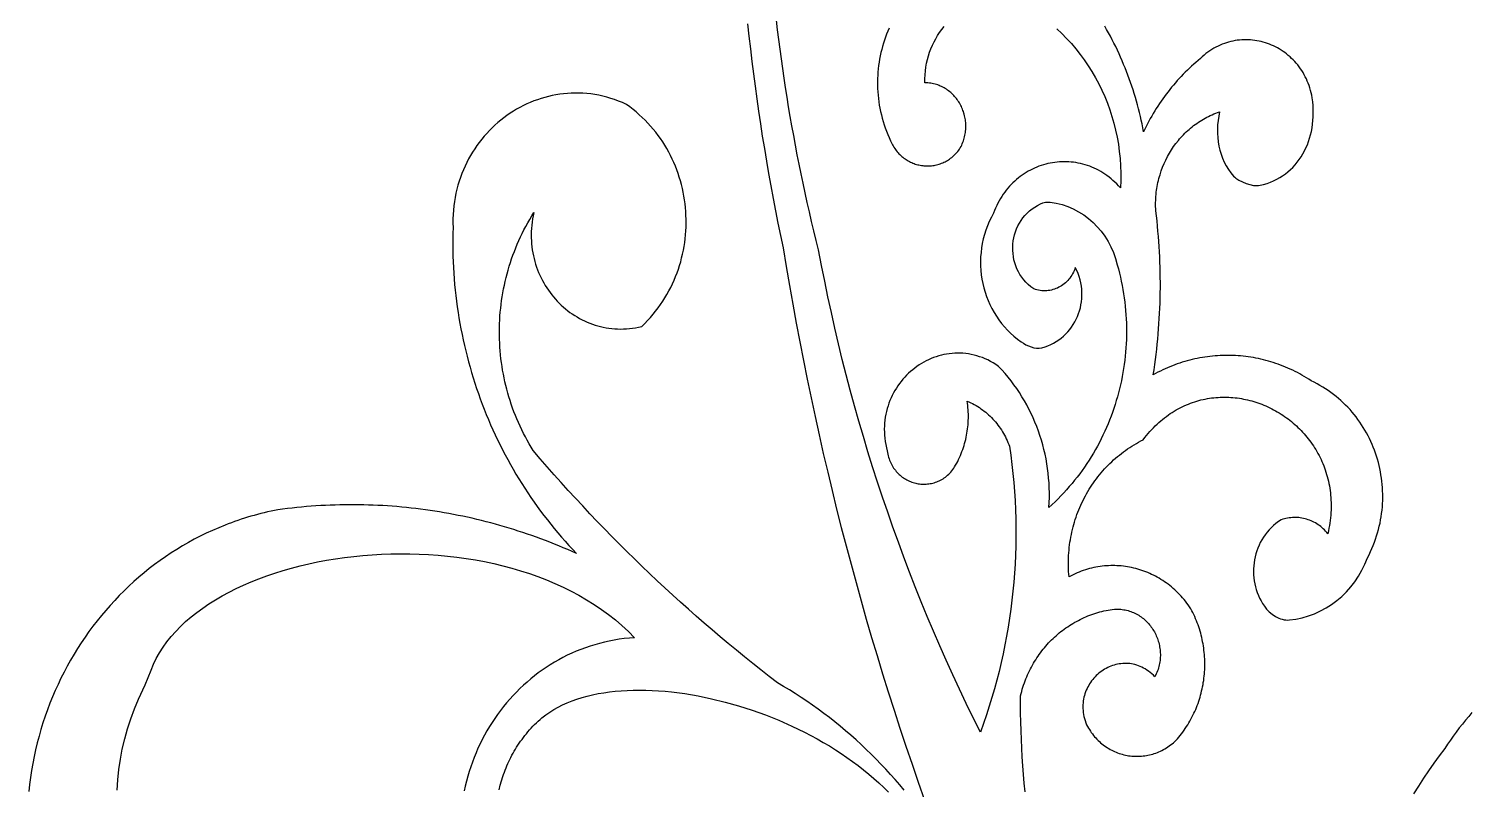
# Model space of a CAD drawing. Extents: x -425 to 425, y -1100 to 1100.
# Drawn here: x -201.2 to 75.6, y 279.1 to 425.3 of the extents above; entities that cross this region are included whole.
import ezdxf

# ---------------------------------------------------------------- set-up
doc = ezdxf.new("R2010")
doc.units = 0
doc.layers.add('LAYER_1', color=18, linetype='CONTINUOUS')

msp = doc.modelspace()

# ---------------------------------------------------------------- linework, layer by layer
at = {"layer": 'LAYER_1'}
for points in [[(-3.69, 425.29), (-2.72, 424.37), (-1.78, 423.42), (-0.88, 422.43), (-0.01, 421.41), (0.82, 420.36), (1.61, 419.29), (2.37, 418.18), (3.08, 417.04), (3.76, 415.88), (4.39, 414.7), (4.98, 413.49), (5.53, 412.25), (6.04, 411), (6.51, 409.72), (6.93, 408.43), (7.3, 407.12), (7.63, 405.79), (7.92, 404.44), (8.16, 403.08), (8.34, 401.71), (8.49, 400.32), (8.58, 398.93), (8.62, 397.52), (8.61, 396.1), (8.55, 394.68), (8.21, 395.07), (7.86, 395.45), (7.49, 395.8), (7.12, 396.14), (6.75, 396.47), (6.36, 396.78), (5.97, 397.07), (5.58, 397.35), (5.17, 397.61), (4.76, 397.86), (4.35, 398.09), (3.93, 398.31), (3.51, 398.51), (3.08, 398.69), (2.65, 398.86), (2.21, 399.02), (1.78, 399.15), (1.34, 399.28), (0.89, 399.39), (0.45, 399.48), (0, 399.56), (-0.45, 399.62), (-0.9, 399.67), (-1.35, 399.71), (-1.8, 399.73), (-2.25, 399.73), (-2.7, 399.72), (-3.15, 399.7), (-3.6, 399.66), (-4.04, 399.61), (-4.49, 399.54), (-4.93, 399.46), (-5.37, 399.37), (-5.81, 399.26), (-6.24, 399.14), (-6.67, 399), (-7.1, 398.85), (-7.52, 398.69), (-7.94, 398.51), (-8.35, 398.32), (-8.76, 398.12), (-9.16, 397.9), (-9.55, 397.67), (-9.94, 397.42), (-10.32, 397.17), (-10.7, 396.9), (-11.06, 396.61), (-11.42, 396.31), (-11.77, 396.01), (-12.12, 395.68), (-12.45, 395.35), (-12.78, 395), (-13.09, 394.64), (-13.39, 394.27), (-13.69, 393.88), (-13.97, 393.48), (-14.25, 393.07), (-14.51, 392.65), (-14.76, 392.21), (-14.99, 391.76), (-15.22, 391.31), (-15.43, 390.83), (-15.63, 390.35), (-15.81, 389.86), (-16.25, 389.05), (-16.65, 388.24), (-17, 387.41), (-17.31, 386.57), (-17.58, 385.73), (-17.8, 384.88), (-17.99, 384.02), (-18.14, 383.16), (-18.24, 382.3), (-18.31, 381.43), (-18.33, 380.57), (-18.32, 379.71), (-18.27, 378.85), (-18.18, 378), (-18.06, 377.15), (-17.89, 376.31), (-17.69, 375.48), (-17.46, 374.66), (-17.18, 373.85), (-16.87, 373.06), (-16.53, 372.28), (-16.15, 371.52), (-15.73, 370.77), (-15.29, 370.05), (-14.8, 369.34), (-14.29, 368.66), (-13.74, 368), (-13.16, 367.37), (-12.55, 366.76), (-11.9, 366.18), (-11.22, 365.64), (-10.52, 365.12), (-10.07, 364.83), (-9.6, 364.56), (-9.1, 364.32), (-8.59, 364.13), (-8.08, 363.99), (-7.56, 363.91), (-7.04, 363.91), (-6.53, 363.99), (-5.94, 364.16), (-5.37, 364.36), (-4.82, 364.6), (-4.29, 364.86), (-3.78, 365.16), (-3.29, 365.49), (-2.83, 365.84), (-2.38, 366.22), (-1.96, 366.62), (-1.56, 367.04), (-1.19, 367.49), (-0.84, 367.95), (-0.52, 368.44), (-0.22, 368.94), (0.05, 369.46), (0.29, 369.99), (0.51, 370.54), (0.69, 371.1), (0.85, 371.67), (0.97, 372.25), (1.07, 372.83), (1.13, 373.43), (1.16, 374.02), (1.16, 374.63), (1.12, 375.23), (1.05, 375.84), (0.95, 376.44), (0.81, 377.04), (0.63, 377.64), (0.42, 378.24), (0.17, 378.83), (-0.12, 379.41), (-0.23, 379.09), (-0.35, 378.78), (-0.49, 378.48), (-0.64, 378.19), (-0.8, 377.91), (-0.98, 377.64), (-1.16, 377.38), (-1.36, 377.13), (-1.57, 376.9), (-1.79, 376.67), (-2.02, 376.46), (-2.25, 376.26), (-2.5, 376.07), (-2.75, 375.9), (-3.01, 375.74), (-3.28, 375.59), (-3.56, 375.45), (-3.84, 375.33), (-4.12, 375.23), (-4.42, 375.14), (-4.71, 375.06), (-5.01, 375), (-5.31, 374.95), (-5.62, 374.92), (-5.93, 374.91), (-6.24, 374.91), (-6.55, 374.93), (-6.86, 374.96), (-7.17, 375.01), (-7.49, 375.08), (-7.8, 375.16), (-8.11, 375.27), (-8.65, 375.67), (-9.15, 376.1), (-9.61, 376.55), (-10.03, 377.03), (-10.41, 377.53), (-10.76, 378.05), (-11.06, 378.59), (-11.33, 379.15), (-11.55, 379.72), (-11.74, 380.3), (-11.9, 380.89), (-12.01, 381.48), (-12.09, 382.09), (-12.13, 382.69), (-12.13, 383.3), (-12.1, 383.9), (-12.03, 384.5), (-11.92, 385.1), (-11.78, 385.68), (-11.6, 386.26), (-11.39, 386.83), (-11.14, 387.38), (-10.86, 387.91), (-10.54, 388.43), (-10.19, 388.92), (-9.8, 389.4), (-9.38, 389.84), (-8.93, 390.26), (-8.44, 390.66), (-7.92, 391.02), (-7.37, 391.34), (-6.78, 391.63), (-6.34, 391.81), (-5.87, 391.93), (-5.4, 391.98), (-4.93, 391.96), (-3.77, 391.76), (-2.65, 391.48), (-1.55, 391.1), (-0.5, 390.65), (0.52, 390.11), (1.49, 389.5), (2.42, 388.82), (3.29, 388.06), (4.1, 387.24), (4.86, 386.36), (5.55, 385.41), (6.18, 384.42), (6.73, 383.36), (7.21, 382.26), (7.61, 381.12), (7.93, 379.93), (8.15, 379.14), (8.35, 378.34), (8.54, 377.54), (8.72, 376.75), (8.88, 375.95), (9.03, 375.15), (9.16, 374.35), (9.28, 373.54), (9.38, 372.74), (9.47, 371.94), (9.55, 371.14), (9.61, 370.33), (9.66, 369.53), (9.69, 368.73), (9.71, 367.93), (9.72, 367.12), (9.71, 366.32), (9.69, 365.53), (9.65, 364.73), (9.6, 363.93), (9.54, 363.14), (9.47, 362.35), (9.38, 361.56), (9.28, 360.77), (9.16, 359.98), (9.03, 359.2), (8.89, 358.42), (8.73, 357.64), (8.56, 356.87), (8.38, 356.1), (8.19, 355.33), (7.98, 354.57), (7.76, 353.81), (7.53, 353.06), (7.28, 352.31), (7.02, 351.56), (6.75, 350.82), (6.47, 350.08), (6.17, 349.35), (5.86, 348.63), (5.54, 347.91), (5.2, 347.19), (4.86, 346.48), (4.5, 345.78), (4.13, 345.08), (3.74, 344.39), (3.35, 343.71), (2.94, 343.03), (2.52, 342.36), (2.09, 341.7), (1.65, 341.05), (1.19, 340.4), (0.72, 339.76), (0.24, 339.13), (-0.25, 338.5), (-0.75, 337.89), (-1.27, 337.28), (-1.79, 336.68), (-2.33, 336.1), (-2.88, 335.51), (-3.44, 334.94), (-4.01, 334.38), (-4.59, 333.83), (-5.19, 333.29), (-5.14, 334.23), (-5.11, 335.18), (-5.11, 336.12), (-5.13, 337.05), (-5.17, 337.99), (-5.24, 338.92), (-5.33, 339.85), (-5.45, 340.77), (-5.59, 341.69), (-5.75, 342.61), (-5.94, 343.51), (-6.15, 344.41), (-6.38, 345.31), (-6.63, 346.2), (-6.91, 347.08), (-7.21, 347.95), (-7.53, 348.81), (-7.87, 349.66), (-8.23, 350.51), (-8.62, 351.34), (-9.02, 352.17), (-9.45, 352.98), (-9.9, 353.78), (-10.37, 354.57), (-10.86, 355.35), (-11.37, 356.11), (-11.9, 356.86), (-12.45, 357.6), (-13.02, 358.33), (-13.61, 359.03), (-14.22, 359.73), (-14.86, 360.4), (-15.37, 360.75), (-15.88, 361.06), (-16.4, 361.36), (-16.93, 361.62), (-17.45, 361.86), (-17.98, 362.07), (-18.51, 362.26), (-19.05, 362.43), (-19.58, 362.57), (-20.11, 362.69), (-20.64, 362.79), (-21.18, 362.86), (-21.71, 362.91), (-22.24, 362.94), (-22.76, 362.94), (-23.29, 362.93), (-23.81, 362.89), (-24.33, 362.83), (-24.84, 362.76), (-25.36, 362.66), (-25.86, 362.54), (-26.36, 362.41), (-26.86, 362.25), (-27.34, 362.08), (-27.82, 361.89), (-28.3, 361.68), (-28.76, 361.45), (-29.22, 361.21), (-29.67, 360.95), (-30.11, 360.67), (-30.54, 360.38), (-30.96, 360.07), (-31.37, 359.75), (-31.77, 359.41), (-32.16, 359.06), (-32.54, 358.69), (-32.9, 358.31), (-33.25, 357.92), (-33.59, 357.51), (-33.91, 357.09), (-34.22, 356.66), (-34.51, 356.21), (-34.79, 355.76), (-35.05, 355.29), (-35.3, 354.81), (-35.53, 354.32), (-35.74, 353.82), (-35.94, 353.31), (-36.11, 352.8), (-36.27, 352.27), (-36.41, 351.73), (-36.53, 351.19), (-36.63, 350.64), (-36.71, 350.08), (-36.76, 349.51), (-36.8, 348.94), (-36.82, 348.35), (-36.81, 347.77), (-36.78, 347.17), (-36.72, 346.58), (-36.64, 345.97), (-36.54, 345.36), (-36.41, 344.75), (-36.26, 344.14), (-36.21, 343.82), (-36.15, 343.52), (-36.08, 343.22), (-36, 342.93), (-35.91, 342.64), (-35.81, 342.37), (-35.7, 342.1), (-35.58, 341.83), (-35.46, 341.58), (-35.32, 341.33), (-35.18, 341.09), (-35.03, 340.86), (-34.87, 340.64), (-34.7, 340.42), (-34.53, 340.21), (-34.35, 340.01), (-34.17, 339.82), (-33.97, 339.64), (-33.78, 339.46), (-33.57, 339.29), (-33.36, 339.13), (-33.15, 338.98), (-32.93, 338.84), (-32.71, 338.7), (-32.48, 338.58), (-32.25, 338.46), (-32.01, 338.35), (-31.78, 338.25), (-31.53, 338.16), (-31.29, 338.08), (-31.04, 338.01), (-30.79, 337.94), (-30.54, 337.89), (-30.29, 337.84), (-30.04, 337.81), (-29.78, 337.78), (-29.53, 337.76), (-29.27, 337.75), (-29.01, 337.76), (-28.76, 337.77), (-28.5, 337.79), (-28.24, 337.82), (-27.99, 337.86), (-27.73, 337.91), (-27.48, 337.97), (-27.23, 338.03), (-26.98, 338.11), (-26.73, 338.2), (-26.49, 338.3), (-26.25, 338.41), (-26.01, 338.53), (-25.77, 338.66), (-25.54, 338.81), (-25.31, 338.96), (-25.09, 339.12), (-24.87, 339.29), (-24.66, 339.47), (-24.45, 339.67), (-24.24, 339.87), (-24.05, 340.09), (-23.85, 340.32), (-23.67, 340.55), (-23.49, 340.8), (-23.31, 341.06), (-23.11, 341.42), (-22.91, 341.78), (-22.72, 342.14), (-22.54, 342.51), (-22.37, 342.88), (-22.2, 343.26), (-22.04, 343.63), (-21.9, 344.01), (-21.76, 344.4), (-21.62, 344.79), (-21.5, 345.18), (-21.38, 345.57), (-21.28, 345.96), (-21.18, 346.36), (-21.09, 346.76), (-21.01, 347.16), (-20.94, 347.56), (-20.87, 347.97), (-20.82, 348.37), (-20.77, 348.78), (-20.73, 349.19), (-20.7, 349.6), (-20.68, 350.01), (-20.67, 350.42), (-20.67, 350.83), (-20.67, 351.24), (-20.69, 351.66), (-20.71, 352.07), (-20.75, 352.48), (-20.79, 352.89), (-20.84, 353.3), (-20.9, 353.72), (-20.55, 353.56), (-20.2, 353.4), (-19.86, 353.23), (-19.53, 353.06), (-19.2, 352.87), (-18.88, 352.67), (-18.56, 352.47), (-18.25, 352.26), (-17.94, 352.03), (-17.64, 351.81), (-17.34, 351.57), (-17.06, 351.32), (-16.77, 351.07), (-16.5, 350.81), (-16.23, 350.55), (-15.97, 350.27), (-15.71, 349.99), (-15.46, 349.71), (-15.22, 349.41), (-14.99, 349.11), (-14.76, 348.8), (-14.54, 348.49), (-14.33, 348.17), (-14.12, 347.84), (-13.93, 347.51), (-13.74, 347.18), (-13.56, 346.83), (-13.39, 346.48), (-13.22, 346.13), (-13.07, 345.77), (-12.92, 345.41), (-12.78, 345.04), (-12.53, 343.3), (-12.31, 341.56), (-12.12, 339.82), (-11.95, 338.08), (-11.81, 336.34), (-11.7, 334.59), (-11.62, 332.85), (-11.56, 331.11), (-11.53, 329.36), (-11.53, 327.62), (-11.56, 325.87), (-11.61, 324.13), (-11.69, 322.39), (-11.8, 320.65), (-11.93, 318.92), (-12.1, 317.18), (-12.29, 315.45), (-12.5, 313.73), (-12.75, 312), (-13.02, 310.29), (-13.31, 308.57), (-13.64, 306.86), (-13.99, 305.16), (-14.37, 303.46), (-14.77, 301.76), (-15.21, 300.08), (-15.67, 298.4), (-16.15, 296.72), (-16.66, 295.06), (-17.2, 293.4), (-17.77, 291.75), (-18.36, 290.1), (-19.72, 292.84), (-21.06, 295.59), (-22.37, 298.35), (-23.66, 301.12), (-24.92, 303.91), (-26.16, 306.7), (-27.37, 309.51), (-28.56, 312.33), (-29.72, 315.16), (-30.86, 318), (-31.97, 320.85), (-33.06, 323.71), (-34.12, 326.58), (-35.16, 329.46), (-36.17, 332.35), (-37.16, 335.25), (-38.12, 338.16), (-39.06, 341.07), (-39.97, 344), (-40.85, 346.94), (-41.71, 349.88), (-42.54, 352.84), (-43.35, 355.8), (-44.13, 358.77), (-44.89, 361.74), (-45.62, 364.73), (-46.32, 367.72), (-47, 370.72), (-47.65, 373.73), (-48.27, 376.74), (-48.87, 379.76), (-49.44, 382.79), (-49.9, 384.61), (-50.34, 386.43), (-50.78, 388.26), (-51.21, 390.09), (-51.62, 391.92), (-52.02, 393.75), (-52.42, 395.58), (-52.8, 397.41), (-53.18, 399.25), (-53.54, 401.08), (-53.89, 402.92), (-54.23, 404.76), (-54.57, 406.6), (-54.89, 408.44), (-55.2, 410.28), (-55.5, 412.13), (-55.79, 413.97), (-56.07, 415.82), (-56.34, 417.66), (-56.6, 419.51), (-56.85, 421.36), (-57.09, 423.21), (-57.32, 425.06), (-57.54, 426.91)], [(-63.1, 426.24), (-62.84, 423.83), (-62.56, 421.43), (-62.28, 419.02), (-61.98, 416.62), (-61.66, 414.22), (-61.33, 411.82), (-60.99, 409.42), (-60.63, 407.02), (-60.26, 404.63), (-59.87, 402.24), (-59.47, 399.85), (-59.05, 397.46), (-58.62, 395.07), (-58.18, 392.69), (-57.72, 390.31), (-57.25, 387.93), (-56.76, 385.55), (-56.26, 383.18), (-55.66, 379.56), (-55.05, 375.94), (-54.41, 372.34), (-53.75, 368.73), (-53.07, 365.13), (-52.37, 361.54), (-51.65, 357.95), (-50.9, 354.37), (-50.13, 350.79), (-49.35, 347.21), (-48.54, 343.65), (-47.7, 340.08), (-46.85, 336.53), (-45.98, 332.98), (-45.08, 329.43), (-44.16, 325.89), (-43.22, 322.36), (-42.26, 318.84), (-41.28, 315.32), (-40.28, 311.8), (-39.25, 308.3), (-38.21, 304.8), (-37.14, 301.3), (-36.05, 297.82), (-34.94, 294.34), (-33.81, 290.87), (-32.66, 287.4), (-31.49, 283.95), (-30.29, 280.5), (-29.08, 277.05)], [(-35.91, 425.41), (-36.15, 424.84), (-36.38, 424.26), (-36.6, 423.68), (-36.8, 423.09), (-36.99, 422.49), (-37.16, 421.9), (-37.32, 421.29), (-37.47, 420.69), (-37.6, 420.08), (-37.72, 419.46), (-37.82, 418.84), (-37.91, 418.22), (-37.98, 417.6), (-38.04, 416.97), (-38.08, 416.34), (-38.11, 415.71), (-38.12, 415.08), (-38.12, 414.45), (-38.1, 413.81), (-38.07, 413.18), (-38.02, 412.54), (-37.96, 411.9), (-37.87, 411.27), (-37.78, 410.63), (-37.66, 410), (-37.53, 409.37), (-37.39, 408.73), (-37.23, 408.1), (-37.05, 407.47), (-36.85, 406.85), (-36.64, 406.23), (-36.41, 405.6), (-36.17, 404.99), (-35.9, 404.37), (-35.62, 403.76), (-35.51, 403.5), (-35.39, 403.25), (-35.26, 403), (-35.12, 402.76), (-34.98, 402.52), (-34.83, 402.3), (-34.68, 402.08), (-34.52, 401.86), (-34.35, 401.66), (-34.18, 401.46), (-34, 401.27), (-33.82, 401.09), (-33.63, 400.91), (-33.44, 400.74), (-33.25, 400.58), (-33.05, 400.43), (-32.84, 400.28), (-32.64, 400.14), (-32.43, 400.01), (-32.21, 399.88), (-31.99, 399.76), (-31.77, 399.66), (-31.55, 399.55), (-31.32, 399.46), (-31.09, 399.37), (-30.86, 399.29), (-30.63, 399.22), (-30.39, 399.16), (-30.16, 399.1), (-29.92, 399.05), (-29.68, 399.01), (-29.44, 398.98), (-29.2, 398.95), (-28.95, 398.93), (-28.71, 398.92), (-28.47, 398.92), (-28.22, 398.93), (-27.98, 398.94), (-27.74, 398.96), (-27.5, 398.99), (-27.26, 399.03), (-27.02, 399.07), (-26.78, 399.13), (-26.54, 399.19), (-26.3, 399.26), (-26.07, 399.34), (-25.83, 399.42), (-25.6, 399.52), (-25.38, 399.62), (-25.15, 399.73), (-24.93, 399.85), (-24.71, 399.97), (-24.49, 400.11), (-24.28, 400.25), (-24.07, 400.4), (-23.86, 400.56), (-23.66, 400.73), (-23.46, 400.91), (-23.26, 401.09), (-23.07, 401.28), (-22.89, 401.49), (-22.71, 401.7), (-22.53, 401.92), (-22.36, 402.14), (-22.22, 402.4), (-22.08, 402.66), (-21.95, 402.93), (-21.83, 403.19), (-21.72, 403.46), (-21.62, 403.73), (-21.53, 404), (-21.45, 404.27), (-21.38, 404.54), (-21.32, 404.82), (-21.27, 405.09), (-21.23, 405.36), (-21.19, 405.63), (-21.17, 405.91), (-21.15, 406.18), (-21.14, 406.45), (-21.15, 406.72), (-21.16, 406.99), (-21.17, 407.26), (-21.2, 407.53), (-21.24, 407.8), (-21.28, 408.06), (-21.33, 408.32), (-21.39, 408.58), (-21.45, 408.84), (-21.53, 409.09), (-21.61, 409.35), (-21.7, 409.6), (-21.8, 409.84), (-21.9, 410.09), (-22.01, 410.32), (-22.13, 410.56), (-22.25, 410.79), (-22.39, 411.02), (-22.53, 411.24), (-22.67, 411.46), (-22.82, 411.67), (-22.98, 411.88), (-23.15, 412.09), (-23.32, 412.28), (-23.49, 412.48), (-23.68, 412.66), (-23.87, 412.84), (-24.06, 413.02), (-24.26, 413.19), (-24.47, 413.35), (-24.68, 413.5), (-24.89, 413.65), (-25.12, 413.79), (-25.34, 413.93), (-25.58, 414.05), (-25.81, 414.17), (-26.06, 414.28), (-26.3, 414.38), (-26.56, 414.48), (-26.81, 414.56), (-27.07, 414.64), (-27.34, 414.7), (-27.61, 414.76), (-27.88, 414.81), (-28.16, 414.85), (-28.44, 414.88), (-28.73, 414.9), (-29.02, 414.91), (-29.02, 415.68), (-28.99, 416.43), (-28.92, 417.18), (-28.82, 417.92), (-28.69, 418.65), (-28.53, 419.37), (-28.34, 420.07), (-28.11, 420.76), (-27.86, 421.44), (-27.58, 422.1), (-27.27, 422.75), (-26.94, 423.37), (-26.57, 423.99), (-26.19, 424.58), (-25.78, 425.15), (-25.34, 425.7)], [(-9.77, 278.61), (-9.93, 280.28), (-10.07, 281.96), (-10.2, 283.64), (-10.31, 285.32), (-10.4, 287), (-10.48, 288.68), (-10.55, 290.36), (-10.59, 292.05), (-10.62, 293.73), (-10.64, 295.42), (-10.64, 297.1), (-10.53, 297.52), (-10.42, 297.93), (-10.3, 298.34), (-10.18, 298.75), (-10.05, 299.15), (-9.91, 299.55), (-9.76, 299.95), (-9.61, 300.34), (-9.45, 300.72), (-9.28, 301.11), (-9.11, 301.49), (-8.93, 301.86), (-8.75, 302.23), (-8.55, 302.6), (-8.35, 302.96), (-8.15, 303.32), (-7.94, 303.67), (-7.72, 304.02), (-7.5, 304.36), (-7.27, 304.7), (-7.04, 305.04), (-6.8, 305.36), (-6.55, 305.69), (-6.3, 306.01), (-6.04, 306.32), (-5.78, 306.63), (-5.24, 307.23), (-4.68, 307.81), (-4.39, 308.09), (-4.1, 308.36), (-3.8, 308.63), (-3.49, 308.9), (-3.19, 309.16), (-2.87, 309.41), (-2.56, 309.65), (-2.24, 309.89), (-1.91, 310.13), (-1.58, 310.35), (-1.25, 310.58), (-0.91, 310.79), (-0.57, 311), (-0.22, 311.2), (0.13, 311.39), (0.48, 311.58), (0.84, 311.76), (1.2, 311.94), (1.56, 312.11), (1.93, 312.27), (2.3, 312.42), (2.68, 312.56), (3.06, 312.7), (3.44, 312.84), (3.82, 312.96), (4.21, 313.08), (4.6, 313.19), (4.99, 313.29), (5.39, 313.38), (5.78, 313.47), (6.19, 313.55), (6.59, 313.62), (6.99, 313.68), (7.4, 313.73), (7.71, 313.74), (8.01, 313.74), (8.31, 313.73), (8.61, 313.71), (8.9, 313.68), (9.19, 313.63), (9.47, 313.58), (9.75, 313.52), (10.03, 313.45), (10.3, 313.36), (10.56, 313.27), (10.83, 313.17), (11.08, 313.06), (11.34, 312.95), (11.59, 312.82), (11.83, 312.69), (12.07, 312.55), (12.3, 312.4), (12.53, 312.24), (12.75, 312.08), (12.96, 311.91), (13.17, 311.73), (13.38, 311.54), (13.58, 311.35), (13.77, 311.15), (13.96, 310.95), (14.14, 310.74), (14.31, 310.53), (14.47, 310.3), (14.63, 310.08), (14.79, 309.85), (14.93, 309.61), (15.07, 309.37), (15.2, 309.13), (15.33, 308.88), (15.44, 308.62), (15.55, 308.37), (15.65, 308.1), (15.75, 307.84), (15.83, 307.57), (15.91, 307.3), (15.98, 307.03), (16.04, 306.75), (16.09, 306.47), (16.14, 306.19), (16.17, 305.91), (16.2, 305.63), (16.21, 305.34), (16.22, 305.05), (16.22, 304.76), (16.21, 304.48), (16.19, 304.18), (16.16, 303.89), (16.12, 303.6), (16.07, 303.31), (16.01, 303.02), (15.95, 302.73), (15.87, 302.44), (15.78, 302.15), (15.68, 301.86), (15.57, 301.57), (15.45, 301.29), (15.31, 301), (15.17, 300.72), (14.88, 301.02), (14.57, 301.3), (14.27, 301.56), (13.96, 301.8), (13.64, 302.03), (13.32, 302.23), (13, 302.41), (12.67, 302.58), (12.34, 302.73), (12.01, 302.86), (11.68, 302.97), (11.34, 303.07), (11.01, 303.15), (10.67, 303.21), (10.33, 303.26), (10, 303.29), (9.66, 303.3), (9.33, 303.3), (8.99, 303.28), (8.66, 303.25), (8.33, 303.2), (8, 303.14), (7.68, 303.07), (7.35, 302.98), (7.04, 302.88), (6.72, 302.76), (6.41, 302.63), (6.11, 302.49), (5.81, 302.34), (5.52, 302.18), (5.24, 302), (4.96, 301.81), (4.68, 301.61), (4.42, 301.4), (4.16, 301.18), (3.91, 300.95), (3.68, 300.71), (3.45, 300.46), (3.22, 300.2), (3.01, 299.93), (2.81, 299.65), (2.63, 299.37), (2.45, 299.07), (2.28, 298.77), (2.13, 298.46), (1.99, 298.14), (1.86, 297.82), (1.74, 297.48), (1.64, 297.15), (1.55, 296.8), (1.48, 296.45), (1.42, 296.1), (1.38, 295.74), (1.35, 295.37), (1.34, 295), (1.35, 294.62), (1.37, 294.24), (1.41, 293.86), (1.47, 293.47), (1.55, 293.08), (1.65, 292.69), (1.76, 292.3), (1.9, 291.9), (2.05, 291.5), (2.22, 291.18), (2.39, 290.88), (2.58, 290.58), (2.77, 290.29), (2.96, 290.01), (3.16, 289.74), (3.37, 289.47), (3.59, 289.22), (3.81, 288.97), (4.04, 288.73), (4.27, 288.49), (4.51, 288.27), (4.75, 288.05), (5, 287.85), (5.26, 287.65), (5.52, 287.46), (5.78, 287.28), (6.05, 287.1), (6.32, 286.94), (6.59, 286.78), (6.87, 286.63), (7.15, 286.49), (7.44, 286.36), (7.73, 286.24), (8.02, 286.12), (8.31, 286.02), (8.61, 285.92), (8.91, 285.84), (9.21, 285.76), (9.51, 285.69), (9.82, 285.63), (10.12, 285.57), (10.43, 285.53), (10.74, 285.5), (11.05, 285.47), (11.36, 285.46), (11.67, 285.45), (11.98, 285.45), (12.29, 285.46), (12.6, 285.48), (12.91, 285.51), (13.22, 285.55), (13.53, 285.6), (13.83, 285.65), (14.14, 285.72), (14.45, 285.8), (14.75, 285.88), (15.05, 285.97), (15.35, 286.08), (15.65, 286.19), (15.94, 286.31), (16.24, 286.45), (16.53, 286.59), (16.82, 286.74), (17.1, 286.9), (17.38, 287.07), (17.66, 287.25), (17.93, 287.44), (18.2, 287.64), (18.47, 287.85), (18.73, 288.07), (18.99, 288.3), (19.24, 288.54), (19.49, 288.79), (19.76, 289.11), (20.03, 289.44), (20.29, 289.77), (20.54, 290.11), (20.79, 290.46), (21.02, 290.8), (21.26, 291.15), (21.48, 291.51), (21.7, 291.87), (21.9, 292.23), (22.11, 292.59), (22.3, 292.96), (22.49, 293.34), (22.67, 293.71), (22.84, 294.09), (23.01, 294.47), (23.17, 294.85), (23.32, 295.24), (23.46, 295.63), (23.6, 296.02), (23.72, 296.42), (23.85, 296.81), (23.96, 297.21), (24.07, 297.61), (24.16, 298.01), (24.26, 298.42), (24.34, 298.82), (24.42, 299.23), (24.48, 299.64), (24.55, 300.04), (24.6, 300.45), (24.65, 300.87), (24.68, 301.28), (24.72, 301.69), (24.74, 302.1), (24.76, 302.52), (24.76, 302.93), (24.77, 303.35), (24.76, 303.76), (24.74, 304.18), (24.72, 304.59), (24.69, 305.01), (24.66, 305.42), (24.61, 305.83), (24.56, 306.25), (24.5, 306.66), (24.43, 307.07), (24.35, 307.48), (24.27, 307.89), (24.18, 308.3), (24.08, 308.7), (23.97, 309.11), (23.86, 309.51), (23.73, 309.92), (23.6, 310.32), (23.47, 310.72), (23.32, 311.11), (23.17, 311.51), (23, 311.9), (22.83, 312.29), (22.66, 312.68), (22.47, 313.06), (22.28, 313.44), (22.08, 313.82), (21.83, 314.19), (21.57, 314.55), (21.31, 314.9), (21.05, 315.25), (20.77, 315.59), (20.49, 315.91), (20.21, 316.24), (19.91, 316.55), (19.61, 316.85), (19.31, 317.15), (19, 317.44), (18.69, 317.72), (18.37, 317.99), (18.04, 318.25), (17.71, 318.51), (17.37, 318.76), (17.04, 318.99), (16.69, 319.22), (16.34, 319.45), (15.99, 319.66), (15.63, 319.86), (15.27, 320.06), (14.91, 320.25), (14.54, 320.42), (14.17, 320.59), (13.8, 320.75), (13.42, 320.91), (13.04, 321.05), (12.65, 321.18), (12.27, 321.31), (11.88, 321.42), (11.49, 321.53), (11.1, 321.63), (10.7, 321.72), (10.3, 321.8), (9.91, 321.87), (9.51, 321.93), (9.11, 321.98), (8.7, 322.03), (8.3, 322.06), (7.89, 322.08), (7.49, 322.1), (7.08, 322.1), (6.68, 322.1), (6.27, 322.09), (5.86, 322.06), (5.46, 322.03), (5.05, 321.99), (4.64, 321.94), (4.24, 321.87), (3.83, 321.8), (3.43, 321.72), (3.02, 321.63), (2.62, 321.53), (2.22, 321.42), (1.82, 321.29), (1.42, 321.16), (1.02, 321.02), (0.63, 320.87), (0.23, 320.71), (-0.16, 320.54), (-0.55, 320.35), (-0.93, 320.16), (-1.32, 319.96), (-1.36, 320.48), (-1.4, 320.99), (-1.42, 321.51), (-1.44, 322.02), (-1.44, 322.54), (-1.44, 323.05), (-1.42, 323.56), (-1.4, 324.07), (-1.37, 324.57), (-1.32, 325.08), (-1.27, 325.58), (-1.21, 326.08), (-1.14, 326.58), (-1.06, 327.08), (-0.98, 327.58), (-0.88, 328.07), (-0.78, 328.56), (-0.66, 329.04), (-0.54, 329.53), (-0.41, 330.01), (-0.27, 330.48), (-0.12, 330.96), (0.04, 331.43), (0.2, 331.9), (0.38, 332.36), (0.56, 332.82), (0.75, 333.27), (0.95, 333.73), (1.15, 334.17), (1.37, 334.62), (1.59, 335.06), (1.82, 335.49), (2.06, 335.92), (2.3, 336.34), (2.55, 336.77), (2.82, 337.18), (3.08, 337.59), (3.36, 338), (3.64, 338.39), (3.93, 338.79), (4.23, 339.18), (4.54, 339.56), (4.85, 339.94), (5.17, 340.31), (5.49, 340.67), (5.83, 341.03), (6.17, 341.38), (6.51, 341.73), (6.87, 342.07), (7.23, 342.4), (7.59, 342.73), (7.97, 343.05), (8.35, 343.36), (8.73, 343.66), (9.12, 343.96), (9.52, 344.25), (9.93, 344.53), (10.34, 344.81), (10.76, 345.07), (11.18, 345.33), (11.61, 345.58), (12.04, 345.83), (12.48, 346.06), (12.93, 346.29), (13.25, 346.7), (13.57, 347.1), (13.89, 347.49), (14.23, 347.87), (14.56, 348.24), (14.9, 348.6), (15.24, 348.94), (15.59, 349.28), (15.94, 349.6), (16.3, 349.91), (16.66, 350.21), (17.02, 350.5), (17.39, 350.78), (17.76, 351.05), (18.13, 351.31), (18.51, 351.56), (18.89, 351.79), (19.27, 352.02), (19.66, 352.23), (20.05, 352.44), (20.44, 352.63), (20.83, 352.82), (21.22, 352.99), (21.62, 353.16), (22.02, 353.31), (22.42, 353.46), (22.82, 353.59), (23.22, 353.72), (23.63, 353.83), (24.03, 353.94), (24.44, 354.03), (24.85, 354.12), (25.26, 354.2), (25.67, 354.27), (26.08, 354.32), (26.49, 354.37), (26.9, 354.41), (27.31, 354.44), (27.72, 354.46), (28.13, 354.48), (28.54, 354.48), (28.95, 354.48), (29.36, 354.46), (29.77, 354.44), (30.18, 354.41), (30.58, 354.37), (30.99, 354.32), (31.4, 354.26), (31.8, 354.2), (32.2, 354.12), (32.6, 354.04), (33, 353.95), (33.4, 353.85), (33.8, 353.75), (34.19, 353.63), (34.58, 353.51), (34.97, 353.38), (35.36, 353.24), (35.74, 353.1), (36.12, 352.94), (36.5, 352.78), (36.88, 352.61), (37.25, 352.44), (37.62, 352.25), (37.98, 352.06), (38.35, 351.86), (38.7, 351.66), (39.06, 351.45), (39.41, 351.23), (39.76, 351), (40.1, 350.77), (40.44, 350.53), (40.77, 350.28), (41.1, 350.03), (41.42, 349.77), (41.74, 349.5), (42.06, 349.23), (42.37, 348.95), (42.67, 348.66), (42.97, 348.37), (43.26, 348.07), (43.55, 347.77), (43.83, 347.46), (44.11, 347.14), (44.38, 346.82), (44.64, 346.49), (44.9, 346.15), (45.15, 345.81), (45.4, 345.47), (45.63, 345.12), (45.86, 344.76), (46.09, 344.4), (46.3, 344.03), (46.51, 343.65), (46.72, 343.28), (46.91, 342.89), (47.1, 342.5), (47.28, 342.11), (47.45, 341.71), (47.61, 341.3), (47.77, 340.89), (47.91, 340.48), (48.05, 340.06), (48.18, 339.64), (48.3, 339.21), (48.42, 338.78), (48.52, 338.34), (48.62, 337.9), (48.7, 337.45), (48.78, 337), (48.84, 336.55), (48.9, 336.09), (48.95, 335.63), (48.98, 335.16), (49.01, 334.69), (49.03, 334.21), (49.04, 333.74), (49.03, 333.25), (49.02, 332.77), (48.99, 332.28), (48.96, 331.79), (48.91, 331.29), (48.85, 330.79), (48.78, 330.29), (48.7, 329.78), (48.61, 329.27), (48.51, 328.76), (48.39, 328.24), (48.19, 328.49), (47.97, 328.73), (47.75, 328.97), (47.52, 329.19), (47.28, 329.4), (47.04, 329.6), (46.79, 329.79), (46.53, 329.97), (46.27, 330.14), (46.01, 330.3), (45.73, 330.45), (45.46, 330.59), (45.18, 330.71), (44.89, 330.83), (44.61, 330.93), (44.31, 331.02), (44.02, 331.1), (43.72, 331.17), (43.42, 331.23), (43.12, 331.28), (42.82, 331.32), (42.51, 331.34), (42.2, 331.35), (41.9, 331.35), (41.59, 331.34), (41.28, 331.31), (40.97, 331.27), (40.67, 331.23), (40.36, 331.16), (40.05, 331.09), (39.75, 331), (39.45, 330.9), (38.93, 330.56), (38.43, 330.19), (37.96, 329.79), (37.52, 329.38), (37.11, 328.95), (36.72, 328.5), (36.36, 328.03), (36.02, 327.54), (35.71, 327.04), (35.43, 326.53), (35.18, 326), (34.95, 325.47), (34.75, 324.92), (34.58, 324.37), (34.43, 323.8), (34.31, 323.24), (34.22, 322.66), (34.16, 322.08), (34.12, 321.5), (34.11, 320.92), (34.13, 320.34), (34.18, 319.76), (34.26, 319.18), (34.36, 318.61), (34.49, 318.04), (34.65, 317.48), (34.84, 316.92), (35.06, 316.37), (35.3, 315.84), (35.58, 315.31), (35.88, 314.8), (36.21, 314.29), (36.65, 313.73), (37.16, 313.21), (37.73, 312.74), (38.34, 312.33), (38.99, 312.01), (39.33, 311.88), (39.66, 311.78), (40, 311.7), (40.35, 311.66), (40.69, 311.64), (41.03, 311.66), (42.27, 311.83), (43.5, 312.09), (44.7, 312.43), (45.86, 312.86), (46.99, 313.38), (48.08, 313.97), (49.13, 314.63), (50.13, 315.37), (51.08, 316.18), (51.98, 317.06), (52.82, 318.01), (53.59, 319.01), (54.31, 320.08), (54.95, 321.2), (55.52, 322.38), (56.02, 323.61), (56.32, 324.2), (56.61, 324.79), (56.87, 325.39), (57.13, 325.99), (57.36, 326.59), (57.58, 327.19), (57.78, 327.8), (57.97, 328.42), (58.14, 329.03), (58.29, 329.65), (58.43, 330.26), (58.55, 330.88), (58.66, 331.5), (58.74, 332.13), (58.82, 332.75), (58.88, 333.37), (58.92, 333.99), (58.95, 334.62), (58.96, 335.24), (58.96, 335.86), (58.94, 336.48), (58.9, 337.09), (58.86, 337.71), (58.79, 338.32), (58.71, 338.93), (58.62, 339.54), (58.51, 340.15), (58.39, 340.75), (58.26, 341.35), (58.11, 341.94), (57.94, 342.53), (57.76, 343.12), (57.57, 343.7), (57.36, 344.27), (57.14, 344.84), (56.91, 345.41), (56.66, 345.97), (56.4, 346.52), (56.13, 347.06), (55.84, 347.6), (55.54, 348.13), (55.22, 348.66), (54.9, 349.17), (54.56, 349.68), (54.2, 350.18), (53.84, 350.67), (53.46, 351.15), (53.07, 351.62), (52.67, 352.08), (52.25, 352.53), (51.82, 352.97), (51.38, 353.4), (50.93, 353.82), (50.47, 354.23), (49.99, 354.63), (49.5, 355.01), (49, 355.38), (48.49, 355.74), (47.97, 356.09), (47.44, 356.43), (46.89, 356.75), (46.34, 357.05), (45.77, 357.35), (45.19, 357.63), (44.76, 357.91), (44.32, 358.18), (43.88, 358.44), (43.44, 358.7), (43, 358.95), (42.55, 359.19), (42.1, 359.42), (41.65, 359.64), (41.19, 359.85), (40.73, 360.06), (40.27, 360.26), (39.81, 360.45), (39.34, 360.63), (38.87, 360.8), (38.4, 360.96), (37.93, 361.12), (37.45, 361.27), (36.98, 361.41), (36.5, 361.54), (36.02, 361.66), (35.54, 361.78), (35.06, 361.88), (34.57, 361.98), (34.09, 362.07), (33.6, 362.15), (33.11, 362.23), (32.63, 362.29), (32.14, 362.35), (31.65, 362.4), (31.16, 362.43), (30.67, 362.47), (30.18, 362.49), (29.68, 362.5), (29.19, 362.51), (28.7, 362.51), (28.21, 362.5), (27.72, 362.48), (27.23, 362.45), (26.74, 362.42), (26.25, 362.37), (25.76, 362.32), (25.27, 362.26), (24.78, 362.19), (24.29, 362.11), (23.8, 362.02), (23.32, 361.93), (22.83, 361.83), (22.35, 361.72), (21.87, 361.6), (21.39, 361.47), (20.91, 361.33), (20.43, 361.19), (19.96, 361.03), (19.48, 360.87), (19.01, 360.7), (18.54, 360.52), (18.07, 360.33), (17.61, 360.14), (17.14, 359.93), (16.68, 359.72), (16.22, 359.5), (15.77, 359.27), (15.31, 359.03), (14.86, 358.78), (15.01, 359.76), (15.15, 360.74), (15.28, 361.72), (15.41, 362.7), (15.52, 363.68), (15.62, 364.67), (15.72, 365.65), (15.81, 366.63), (15.89, 367.62), (15.96, 368.6), (16.02, 369.59), (16.08, 370.58), (16.12, 371.56), (16.16, 372.55), (16.19, 373.54), (16.21, 374.53), (16.22, 375.51), (16.22, 376.5), (16.21, 377.49), (16.2, 378.48), (16.18, 379.46), (16.14, 380.45), (16.1, 381.44), (16.05, 382.43), (16, 383.41), (15.93, 384.4), (15.86, 385.38), (15.77, 386.37), (15.68, 387.35), (15.58, 388.34), (15.47, 389.32), (15.35, 390.3), (15.33, 390.7), (15.32, 391.1), (15.31, 391.5), (15.32, 391.89), (15.33, 392.29), (15.35, 392.68), (15.37, 393.07), (15.41, 393.46), (15.45, 393.85), (15.5, 394.23), (15.55, 394.61), (15.62, 394.99), (15.69, 395.37), (15.77, 395.75), (15.85, 396.12), (15.95, 396.5), (16.05, 396.86), (16.16, 397.23), (16.39, 397.95), (16.65, 398.66), (16.94, 399.36), (17.26, 400.05), (17.6, 400.72), (17.97, 401.37), (18.36, 402.01), (18.78, 402.63), (19.22, 403.23), (19.68, 403.82), (19.92, 404.1), (20.17, 404.38), (20.42, 404.66), (20.68, 404.92), (20.94, 405.19), (21.21, 405.45), (21.48, 405.7), (21.76, 405.95), (22.04, 406.19), (22.33, 406.43), (22.62, 406.66), (22.92, 406.88), (23.23, 407.1), (23.53, 407.31), (23.85, 407.52), (24.17, 407.72), (24.49, 407.91), (24.81, 408.1), (25.15, 408.27), (25.48, 408.45), (25.82, 408.61), (26.17, 408.77), (26.51, 408.92), (26.87, 409.07), (27.22, 409.2), (27.58, 409.33), (27.43, 408.51), (27.31, 407.68), (27.23, 406.85), (27.2, 406.02), (27.2, 405.18), (27.25, 404.36), (27.34, 403.54), (27.47, 402.73), (27.65, 401.93), (27.88, 401.15), (28.16, 400.39), (28.48, 399.65), (28.86, 398.94), (29.29, 398.25), (29.77, 397.59), (30.3, 396.96), (30.51, 396.76), (30.75, 396.56), (31.32, 396.18), (31.98, 395.84), (32.69, 395.56), (33.42, 395.33), (34.14, 395.19), (34.8, 395.14), (35.1, 395.15), (35.38, 395.2), (36.06, 395.36), (36.73, 395.57), (37.37, 395.8), (37.99, 396.06), (38.58, 396.35), (39.16, 396.67), (39.71, 397.01), (40.24, 397.39), (40.74, 397.78), (41.22, 398.21), (41.68, 398.65), (42.12, 399.12), (42.53, 399.62), (42.91, 400.13), (43.27, 400.66), (43.61, 401.22), (43.92, 401.79), (44.21, 402.38), (44.47, 402.98), (44.7, 403.61), (44.91, 404.24), (45.09, 404.9), (45.25, 405.56), (45.38, 406.24), (45.48, 406.93), (45.55, 407.63), (45.6, 408.34), (45.61, 409.05), (45.6, 409.78), (45.57, 410.51), (45.5, 411.25), (45.4, 412), (45.31, 412.49), (45.21, 412.97), (45.08, 413.44), (44.95, 413.9), (44.8, 414.35), (44.64, 414.8), (44.46, 415.23), (44.28, 415.65), (44.07, 416.06), (43.86, 416.46), (43.64, 416.86), (43.4, 417.24), (43.15, 417.61), (42.89, 417.97), (42.63, 418.32), (42.35, 418.65), (42.06, 418.98), (41.76, 419.3), (41.45, 419.6), (41.14, 419.89), (40.81, 420.17), (40.48, 420.44), (40.14, 420.7), (39.8, 420.94), (39.44, 421.18), (39.08, 421.4), (38.71, 421.61), (38.34, 421.8), (37.96, 421.99), (37.58, 422.16), (37.19, 422.32), (36.8, 422.46), (36.4, 422.6), (36, 422.71), (35.59, 422.82), (35.19, 422.91), (34.78, 422.99), (34.36, 423.06), (33.95, 423.11), (33.53, 423.15), (33.11, 423.17), (32.69, 423.18), (32.28, 423.17), (31.85, 423.15), (31.43, 423.12), (31.01, 423.07), (30.6, 423.01), (30.18, 422.93), (29.76, 422.84), (29.34, 422.73), (28.93, 422.6), (28.52, 422.47), (28.11, 422.31), (27.71, 422.14), (27.31, 421.95), (26.91, 421.75), (26.52, 421.53), (26.13, 421.3), (25.74, 421.05), (25.36, 420.78), (24.99, 420.5), (24.62, 420.2), (24.26, 419.89), (23.91, 419.55), (23.48, 419.2), (23.06, 418.83), (22.64, 418.47), (22.22, 418.09), (21.82, 417.71), (21.41, 417.33), (21.02, 416.93), (20.63, 416.54), (20.24, 416.13), (19.86, 415.73), (19.48, 415.31), (19.12, 414.89), (18.75, 414.47), (18.39, 414.04), (18.04, 413.61), (17.7, 413.17), (17.35, 412.72), (17.02, 412.27), (16.69, 411.82), (16.37, 411.36), (16.05, 410.9), (15.74, 410.43), (15.44, 409.95), (15.14, 409.48), (14.85, 408.99), (14.56, 408.51), (14.28, 408.02), (14.01, 407.52), (13.75, 407.02), (13.49, 406.52), (13.23, 406.01), (12.99, 405.5), (12.85, 406.24), (12.7, 406.98), (12.54, 407.72), (12.38, 408.45), (12.2, 409.18), (12.02, 409.91), (11.83, 410.64), (11.63, 411.37), (11.42, 412.09), (11.21, 412.81), (10.98, 413.52), (10.75, 414.23), (10.51, 414.94), (10.26, 415.65), (10, 416.35), (9.73, 417.05), (9.46, 417.75), (9.17, 418.44), (8.88, 419.13), (8.58, 419.81), (8.28, 420.49), (7.96, 421.17), (7.64, 421.85), (7.31, 422.51), (6.97, 423.18), (6.62, 423.84), (6.26, 424.5), (5.9, 425.15), (5.53, 425.8)], [(-32.99, 278.92), (-33.86, 279.96), (-34.74, 280.97), (-35.63, 281.98), (-36.54, 282.97), (-37.46, 283.94), (-38.39, 284.9), (-39.34, 285.85), (-40.3, 286.78), (-41.28, 287.7), (-42.26, 288.6), (-43.26, 289.49), (-44.28, 290.36), (-45.3, 291.22), (-46.34, 292.06), (-47.38, 292.88), (-48.45, 293.69), (-49.52, 294.48), (-50.6, 295.26), (-51.7, 296.02), (-52.8, 296.76), (-53.92, 297.49), (-55.05, 298.2), (-56.19, 298.89), (-57.34, 299.57), (-58.93, 300.8), (-60.53, 302.05), (-62.11, 303.3), (-63.68, 304.57), (-65.25, 305.85), (-66.81, 307.14), (-68.36, 308.43), (-69.9, 309.74), (-71.43, 311.06), (-72.96, 312.39), (-74.47, 313.73), (-75.98, 315.08), (-77.48, 316.44), (-78.97, 317.82), (-80.45, 319.2), (-81.92, 320.59), (-83.39, 321.99), (-84.84, 323.4), (-86.29, 324.82), (-87.73, 326.25), (-89.16, 327.7), (-90.58, 329.15), (-91.99, 330.61), (-93.39, 332.08), (-94.78, 333.56), (-96.16, 335.05), (-97.54, 336.55), (-98.9, 338.06), (-100.26, 339.58), (-101.6, 341.11), (-102.94, 342.65), (-104.27, 344.2), (-104.67, 344.85), (-105.06, 345.51), (-105.44, 346.18), (-105.8, 346.85), (-106.15, 347.52), (-106.49, 348.21), (-106.82, 348.89), (-107.13, 349.58), (-107.43, 350.28), (-107.71, 350.98), (-107.99, 351.68), (-108.25, 352.39), (-108.5, 353.1), (-108.73, 353.82), (-108.96, 354.54), (-109.17, 355.26), (-109.36, 355.99), (-109.55, 356.71), (-109.72, 357.44), (-109.88, 358.18), (-110.02, 358.91), (-110.16, 359.65), (-110.28, 360.39), (-110.38, 361.13), (-110.48, 361.87), (-110.56, 362.61), (-110.63, 363.36), (-110.68, 364.1), (-110.73, 364.85), (-110.76, 365.6), (-110.77, 366.34), (-110.78, 367.09), (-110.77, 367.84), (-110.75, 368.59), (-110.72, 369.33), (-110.67, 370.08), (-110.61, 370.82), (-110.54, 371.57), (-110.45, 372.31), (-110.35, 373.05), (-110.24, 373.79), (-110.12, 374.53), (-109.98, 375.27), (-109.83, 376), (-109.67, 376.73), (-109.5, 377.46), (-109.31, 378.19), (-109.11, 378.91), (-108.89, 379.63), (-108.67, 380.35), (-108.43, 381.07), (-108.18, 381.78), (-107.91, 382.48), (-107.64, 383.19), (-107.34, 383.88), (-107.04, 384.58), (-106.73, 385.27), (-106.4, 385.95), (-106.06, 386.63), (-105.7, 387.31), (-105.33, 387.98), (-104.95, 388.64), (-104.56, 389.3), (-104.15, 389.95), (-104.29, 389.34), (-104.4, 388.73), (-104.5, 388.12), (-104.57, 387.51), (-104.62, 386.91), (-104.66, 386.31), (-104.67, 385.71), (-104.67, 385.12), (-104.64, 384.53), (-104.6, 383.95), (-104.54, 383.37), (-104.46, 382.8), (-104.37, 382.23), (-104.26, 381.67), (-104.13, 381.11), (-103.98, 380.56), (-103.82, 380.02), (-103.65, 379.49), (-103.45, 378.96), (-103.24, 378.44), (-103.02, 377.93), (-102.78, 377.42), (-102.53, 376.93), (-102.26, 376.45), (-101.98, 375.97), (-101.69, 375.5), (-101.38, 375.05), (-101.06, 374.6), (-100.73, 374.17), (-100.39, 373.74), (-100.03, 373.33), (-99.66, 372.93), (-99.28, 372.54), (-98.89, 372.16), (-98.49, 371.79), (-98.07, 371.44), (-97.65, 371.1), (-97.22, 370.78), (-96.77, 370.47), (-96.32, 370.17), (-95.86, 369.89), (-95.39, 369.62), (-94.91, 369.36), (-94.43, 369.13), (-93.93, 368.9), (-93.43, 368.7), (-92.92, 368.51), (-92.4, 368.33), (-91.88, 368.18), (-91.35, 368.04), (-90.82, 367.92), (-90.27, 367.81), (-89.73, 367.73), (-89.18, 367.66), (-88.62, 367.61), (-88.06, 367.58), (-87.49, 367.57), (-86.92, 367.58), (-86.35, 367.61), (-85.77, 367.66), (-85.19, 367.74), (-84.61, 367.83), (-84.03, 367.94), (-83.44, 368.08), (-82.86, 368.64), (-82.31, 369.21), (-81.77, 369.8), (-81.26, 370.4), (-80.76, 371.01), (-80.29, 371.63), (-79.83, 372.26), (-79.4, 372.91), (-78.99, 373.56), (-78.59, 374.22), (-78.22, 374.89), (-77.87, 375.57), (-77.53, 376.25), (-77.22, 376.95), (-76.93, 377.65), (-76.65, 378.35), (-76.4, 379.07), (-76.17, 379.78), (-75.95, 380.51), (-75.76, 381.24), (-75.58, 381.97), (-75.43, 382.7), (-75.3, 383.44), (-75.18, 384.18), (-75.09, 384.93), (-75.01, 385.67), (-74.95, 386.42), (-74.92, 387.17), (-74.9, 387.92), (-74.9, 388.66), (-74.93, 389.41), (-74.97, 390.16), (-75.03, 390.9), (-75.11, 391.65), (-75.21, 392.39), (-75.33, 393.13), (-75.47, 393.86), (-75.62, 394.59), (-75.8, 395.32), (-76, 396.04), (-76.21, 396.76), (-76.45, 397.47), (-76.7, 398.17), (-76.97, 398.87), (-77.26, 399.56), (-77.57, 400.25), (-77.9, 400.92), (-78.25, 401.59), (-78.62, 402.25), (-79.01, 402.9), (-79.41, 403.54), (-79.83, 404.17), (-80.28, 404.78), (-80.74, 405.39), (-81.22, 405.99), (-81.72, 406.57), (-82.23, 407.14), (-82.77, 407.7), (-83.32, 408.24), (-83.9, 408.77), (-84.49, 409.29), (-85.1, 409.79), (-85.73, 410.27), (-86.37, 410.74), (-87.13, 411.08), (-87.89, 411.39), (-88.64, 411.66), (-89.4, 411.91), (-90.16, 412.14), (-90.93, 412.33), (-91.69, 412.5), (-92.45, 412.63), (-93.21, 412.75), (-93.96, 412.83), (-94.72, 412.89), (-95.48, 412.92), (-96.23, 412.93), (-96.97, 412.91), (-97.72, 412.87), (-98.46, 412.8), (-99.19, 412.7), (-99.92, 412.59), (-100.65, 412.45), (-101.37, 412.28), (-102.08, 412.1), (-102.78, 411.89), (-103.48, 411.65), (-104.17, 411.4), (-104.85, 411.12), (-105.52, 410.83), (-106.18, 410.51), (-106.83, 410.17), (-107.47, 409.81), (-108.1, 409.43), (-108.72, 409.03), (-109.33, 408.62), (-109.93, 408.18), (-110.51, 407.72), (-111.08, 407.25), (-111.63, 406.76), (-112.17, 406.25), (-112.7, 405.72), (-113.21, 405.18), (-113.71, 404.62), (-114.19, 404.04), (-114.65, 403.45), (-115.1, 402.84), (-115.52, 402.22), (-115.94, 401.58), (-116.33, 400.93), (-116.7, 400.26), (-117.05, 399.58), (-117.39, 398.88), (-117.7, 398.18), (-117.99, 397.45), (-118.27, 396.72), (-118.52, 395.98), (-118.74, 395.22), (-118.95, 394.45), (-119.13, 393.67), (-119.29, 392.88), (-119.42, 392.07), (-119.53, 391.26), (-119.61, 390.44), (-119.67, 389.61), (-119.71, 388.77), (-119.71, 387.92), (-119.69, 387.06), (-119.72, 385.96), (-119.74, 384.86), (-119.74, 383.77), (-119.73, 382.68), (-119.7, 381.58), (-119.66, 380.49), (-119.61, 379.4), (-119.55, 378.32), (-119.47, 377.23), (-119.38, 376.15), (-119.27, 375.07), (-119.15, 373.99), (-119.02, 372.92), (-118.88, 371.84), (-118.72, 370.77), (-118.55, 369.71), (-118.36, 368.64), (-118.17, 367.58), (-117.96, 366.52), (-117.73, 365.47), (-117.5, 364.42), (-117.25, 363.37), (-116.99, 362.33), (-116.72, 361.29), (-116.43, 360.26), (-116.13, 359.23), (-115.82, 358.2), (-115.5, 357.18), (-115.16, 356.16), (-114.81, 355.15), (-114.45, 354.14), (-114.08, 353.14), (-113.7, 352.14), (-113.3, 351.15), (-112.89, 350.16), (-112.47, 349.18), (-112.03, 348.2), (-111.59, 347.23), (-111.13, 346.27), (-110.66, 345.31), (-110.18, 344.36), (-109.69, 343.41), (-109.18, 342.47), (-108.67, 341.54), (-108.14, 340.61), (-107.6, 339.69), (-107.05, 338.78), (-106.49, 337.87), (-105.91, 336.97), (-105.33, 336.08), (-104.73, 335.2), (-104.12, 334.32), (-103.5, 333.45), (-102.87, 332.59), (-102.23, 331.73), (-101.57, 330.89), (-100.91, 330.05), (-100.24, 329.22), (-99.55, 328.4), (-98.85, 327.59), (-98.14, 326.78), (-97.43, 325.99), (-96.7, 325.2), (-95.96, 324.42), (-96.8, 324.8), (-97.65, 325.17), (-98.51, 325.54), (-99.36, 325.89), (-100.22, 326.24), (-101.08, 326.58), (-101.94, 326.92), (-102.8, 327.24), (-103.67, 327.56), (-104.54, 327.87), (-105.41, 328.17), (-106.28, 328.47), (-107.16, 328.75), (-108.04, 329.03), (-108.92, 329.3), (-109.8, 329.57), (-110.68, 329.82), (-111.56, 330.07), (-112.45, 330.31), (-113.34, 330.54), (-114.23, 330.76), (-115.12, 330.98), (-116.01, 331.19), (-116.91, 331.39), (-117.8, 331.58), (-118.7, 331.76), (-119.6, 331.94), (-120.5, 332.11), (-121.4, 332.27), (-122.3, 332.42), (-123.2, 332.57), (-124.11, 332.7), (-125.01, 332.83), (-125.92, 332.95), (-126.83, 333.06), (-127.74, 333.17), (-128.65, 333.27), (-129.56, 333.35), (-130.47, 333.44), (-131.38, 333.51), (-132.29, 333.57), (-133.21, 333.63), (-134.12, 333.68), (-135.03, 333.72), (-135.95, 333.75), (-136.86, 333.77), (-137.78, 333.79), (-138.69, 333.8), (-139.61, 333.8), (-140.53, 333.79), (-141.44, 333.78), (-142.36, 333.75), (-143.28, 333.72), (-144.19, 333.68), (-145.11, 333.63), (-146.03, 333.57), (-146.94, 333.51), (-147.86, 333.44), (-148.78, 333.35), (-149.69, 333.27), (-150.61, 333.17), (-151.52, 333.06), (-152.44, 332.95), (-153.35, 332.83), (-154.01, 332.7), (-154.66, 332.56), (-155.32, 332.42), (-155.97, 332.26), (-156.61, 332.1), (-157.25, 331.94), (-157.89, 331.76), (-158.53, 331.58), (-159.16, 331.4), (-159.79, 331.2), (-160.42, 331), (-161.04, 330.79), (-161.67, 330.57), (-162.28, 330.35), (-162.9, 330.12), (-163.51, 329.89), (-164.72, 329.39), (-165.91, 328.87), (-167.1, 328.33), (-168.26, 327.76), (-169.42, 327.16), (-170.55, 326.54), (-171.68, 325.89), (-172.78, 325.22), (-173.87, 324.53), (-174.95, 323.81), (-176, 323.07), (-177.04, 322.3), (-178.06, 321.52), (-179.07, 320.71), (-180.06, 319.88), (-181.03, 319.03), (-181.98, 318.15), (-182.91, 317.26), (-183.82, 316.34), (-184.71, 315.41), (-185.59, 314.46), (-186.44, 313.49), (-187.27, 312.49), (-188.09, 311.49), (-188.88, 310.46), (-189.65, 309.41), (-190.4, 308.35), (-191.13, 307.27), (-191.84, 306.18), (-192.52, 305.06), (-193.18, 303.94), (-193.82, 302.79), (-194.43, 301.64), (-195.03, 300.46), (-195.59, 299.28), (-196.14, 298.08), (-196.66, 296.86), (-197.15, 295.64), (-197.62, 294.4), (-198.07, 293.14), (-198.49, 291.88), (-198.88, 290.6), (-199.25, 289.32), (-199.59, 288.02), (-199.9, 286.71), (-200.19, 285.39), (-200.45, 284.06), (-200.68, 282.72), (-200.89, 281.38), (-201.06, 280.02), (-201.21, 278.66)], [(-184.22, 278.96), (-184.1, 280.94), (-183.9, 282.91), (-183.61, 284.88), (-183.24, 286.84), (-182.79, 288.8), (-182.25, 290.74), (-181.62, 292.66), (-180.91, 294.57), (-180.11, 296.46), (-178.88, 299.21), (-178.29, 300.59), (-177.73, 301.99), (-177.25, 303.14), (-176.71, 304.26), (-176.1, 305.35), (-175.42, 306.42), (-174.67, 307.45), (-173.86, 308.47), (-172.99, 309.45), (-172.07, 310.41), (-171.08, 311.34), (-170.04, 312.24), (-168.94, 313.11), (-167.8, 313.95), (-166.6, 314.76), (-165.36, 315.54), (-164.07, 316.29), (-162.74, 317.01), (-161.36, 317.7), (-159.95, 318.36), (-158.49, 318.98), (-157, 319.58), (-155.48, 320.14), (-153.92, 320.67), (-152.34, 321.16), (-150.72, 321.62), (-149.08, 322.05), (-147.42, 322.44), (-145.73, 322.8), (-144.02, 323.12), (-142.29, 323.41), (-140.54, 323.66), (-138.78, 323.87), (-137.01, 324.05), (-135.23, 324.19), (-133.43, 324.29), (-131.63, 324.36), (-129.82, 324.39), (-128.01, 324.38), (-126.2, 324.33), (-124.39, 324.24), (-122.58, 324.11), (-120.78, 323.94), (-118.98, 323.73), (-117.19, 323.48), (-115.4, 323.2), (-113.63, 322.86), (-111.88, 322.49), (-110.14, 322.08), (-108.42, 321.62), (-106.71, 321.12), (-105.03, 320.58), (-103.37, 319.99), (-101.74, 319.36), (-100.14, 318.68), (-98.56, 317.97), (-97.01, 317.2), (-95.5, 316.39), (-94.03, 315.54), (-92.58, 314.63), (-91.18, 313.69), (-89.82, 312.69), (-88.5, 311.65), (-87.23, 310.56), (-86, 309.43), (-84.82, 308.24), (-85.81, 308.17), (-86.79, 308.07), (-87.75, 307.94), (-88.71, 307.78), (-89.66, 307.6), (-90.6, 307.39), (-91.53, 307.16), (-92.45, 306.9), (-93.36, 306.62), (-94.26, 306.32), (-95.14, 305.99), (-96.02, 305.63), (-96.88, 305.26), (-97.73, 304.86), (-98.57, 304.44), (-99.39, 303.99), (-100.2, 303.53), (-101, 303.05), (-101.78, 302.54), (-102.55, 302.01), (-103.31, 301.47), (-104.05, 300.9), (-104.77, 300.32), (-105.48, 299.71), (-106.17, 299.09), (-106.85, 298.45), (-107.51, 297.8), (-108.16, 297.12), (-108.79, 296.43), (-109.4, 295.73), (-109.99, 295), (-110.57, 294.26), (-111.12, 293.51), (-111.66, 292.74), (-112.18, 291.96), (-112.68, 291.17), (-113.17, 290.36), (-113.63, 289.53), (-114.07, 288.7), (-114.49, 287.85), (-114.9, 286.99), (-115.28, 286.12), (-115.64, 285.24), (-115.98, 284.35), (-116.29, 283.44), (-116.59, 282.53), (-116.86, 281.61), (-117.11, 280.68), (-117.34, 279.74), (-117.54, 278.79)], [(-110.81, 279.03), (-110.61, 279.88), (-110.38, 280.72), (-110.12, 281.56), (-109.98, 281.98), (-109.83, 282.39), (-109.67, 282.81), (-109.51, 283.22), (-109.34, 283.63), (-109.16, 284.04), (-108.98, 284.44), (-108.78, 284.84), (-108.58, 285.24), (-108.38, 285.64), (-108.16, 286.03), (-107.94, 286.42), (-107.71, 286.81), (-107.47, 287.2), (-107.22, 287.58), (-106.97, 287.96), (-106.71, 288.34), (-106.44, 288.71), (-106.16, 289.08), (-105.88, 289.44), (-105.59, 289.8), (-105.29, 290.16), (-104.98, 290.52), (-104.66, 290.87), (-104.34, 291.21), (-104.01, 291.55), (-103.67, 291.89), (-103.32, 292.22), (-102.96, 292.55), (-102.6, 292.87), (-101.88, 293.43), (-101.12, 293.96), (-100.33, 294.46), (-99.5, 294.92), (-98.64, 295.35), (-97.75, 295.75), (-96.83, 296.12), (-95.88, 296.45), (-94.91, 296.76), (-93.9, 297.03), (-92.87, 297.28), (-91.82, 297.49), (-90.74, 297.68), (-89.64, 297.83), (-88.52, 297.96), (-87.38, 298.06), (-86.23, 298.12), (-85.05, 298.16), (-83.86, 298.18), (-82.65, 298.16), (-81.43, 298.12), (-80.2, 298.04), (-78.95, 297.95), (-77.7, 297.82), (-75.16, 297.49), (-72.59, 297.06), (-70, 296.52), (-67.4, 295.88), (-64.81, 295.15), (-62.22, 294.32), (-59.64, 293.39), (-57.1, 292.37), (-54.59, 291.27), (-52.13, 290.07), (-50.91, 289.45), (-49.72, 288.8), (-48.54, 288.13), (-47.37, 287.43), (-46.22, 286.72), (-45.1, 285.99), (-43.99, 285.24), (-42.91, 284.47), (-41.84, 283.68), (-40.81, 282.87), (-39.79, 282.04), (-38.81, 281.2), (-37.85, 280.33), (-36.92, 279.45), (-36.02, 278.55)], [(76.09, 293.85), (75.47, 293.13), (74.86, 292.39), (74.26, 291.64), (73.67, 290.89), (73.09, 290.12), (72.52, 289.34), (71.95, 288.56), (71.4, 287.76), (70.86, 286.95), (69.82, 285.55), (68.79, 284.13), (67.78, 282.68), (66.79, 281.22), (65.82, 279.73), (64.87, 278.22)]]:
    msp.add_lwpolyline(points, dxfattribs=at)

doc.saveas('drawing.dxf')
